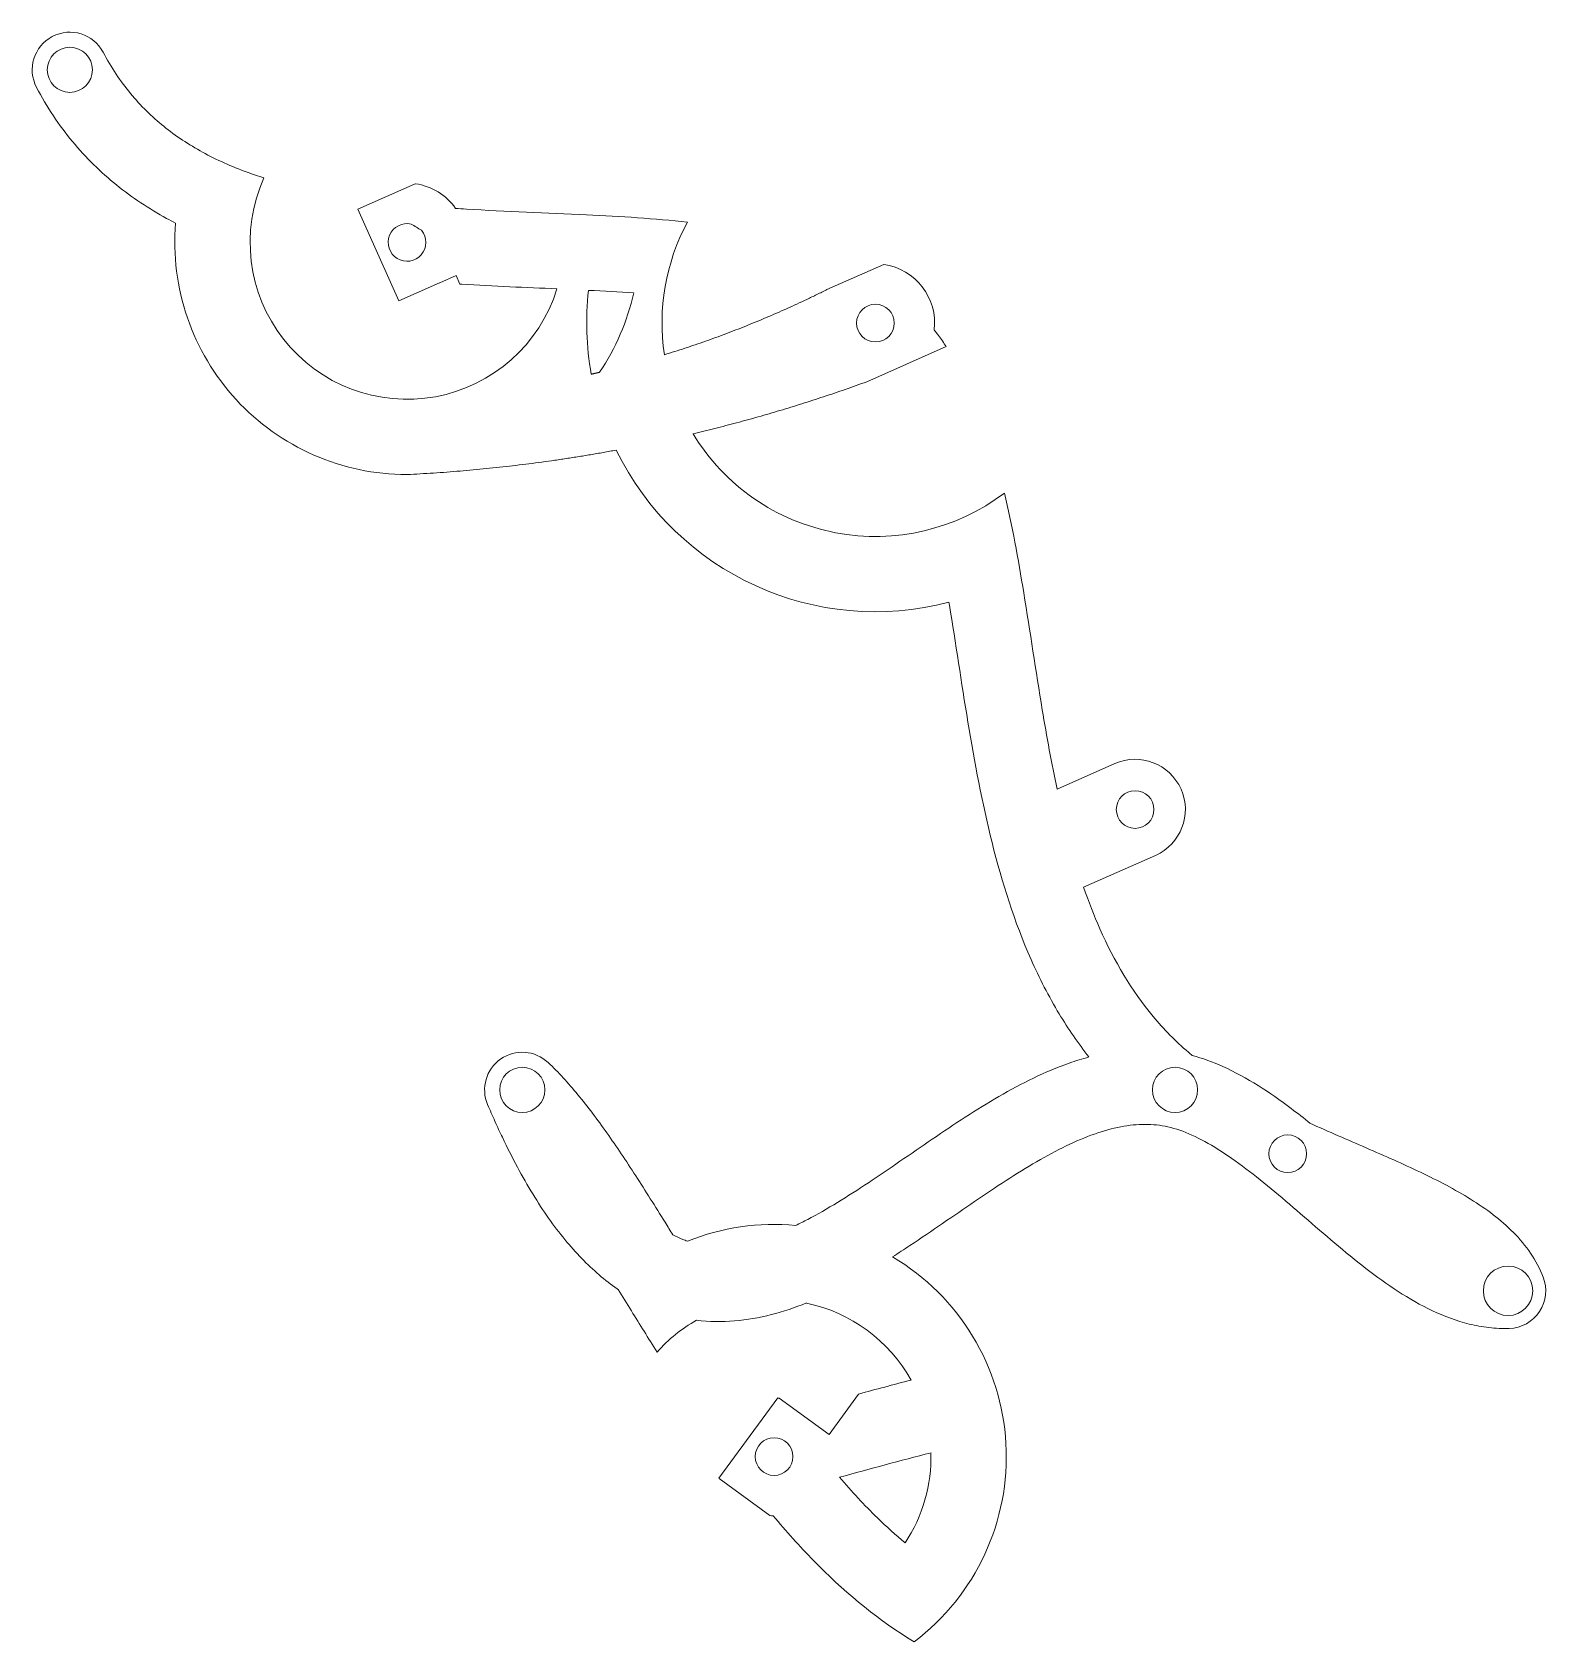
# Model space of a CAD drawing. Header units: millimetres. Extents: x 184 to 305, y -23 to 105.
import ezdxf

# ---------------------------------------------------------------- set-up
doc = ezdxf.new("R2010")
doc.units = ezdxf.units.MM

msp = doc.modelspace()

# ---------------------------------------------------------------- linework, layer by layer
at = {"color": 7, "linetype": 'Continuous', "lineweight": 15}
for p, q in [((214.98, 92.7), (210.41, 90.68)), ((210.41, 90.68), (213.67, 83.38)), ((252.29, 86.27), (247.77, 84.27)), ((216.91, 84.81), (213.67, 83.38)), ((218.23, 85.39), (216.92, 84.81)), ((218.23, 85.39), (218.53, 84.7)), ((257.27, 79.73), (250.96, 76.93)), ((266.1, 44.46), (270.7, 46.5)), ((268.22, 36.64), (273.94, 39.18)), ((250.28, -3.74), (247.94, -6.96)), ((243.86, -4.05), (239.17, -10.45)), ((247.94, -6.96), (243.97, -4.06)), ((243.22, -13.42), (239.18, -10.48))]:
    msp.add_line(p, q, dxfattribs=at)
for centre, radius in [((187.46, 101.78), 1.8), ((251.63, 81.6), 1.5), ((272.32, 42.84), 1.5), ((223.5, 20.5), 1.8), ((275.5, 20.5), 1.8), ((284.48, 15.41), 1.5), ((302.03, 4.49), 1.97), ((243.56, -8.72), 1.5)]:
    msp.add_circle(centre, radius, dxfattribs=at)
for centre, radius, start, end in [((187.46, 101.78), 3, 27.7557, 207.7557), ((214.32, 88.03), 12.5, 155.7448, 342.7795), ((214.32, 88.03), 4.72, 35.0153, 81.8894), ((214.32, 88.03), 18.5, 175.2264, 270), ((214.32, 88.03), 1.5, 76.9534, 40.0652), ((195, 56.49), 38.41, 57.8014, 59.2172), ((251.63, 81.6), 17, 151.7514, 188.5377), ((251.63, 81.6), 4.72, 353.3281, 81.907), ((251.63, 81.6), 23, 173.4843, 190.2044), ((214.32, 88.03), 18.5, 325.98, 347.4136), ((251.63, 81.6), 17, 211.2821, 307.2073), ((251.63, 81.6), 23, 206.114, 284.7683), ((272.32, 42.84), 4, 293.9124, 113.9124), ((223.5, 20.5), 3, 46.6242, 203.0481), ((243.56, -8.72), 18.5, 84.6401, 111.9138), ((243.56, -8.72), 18.5, 307.0518, 59.3266), ((302.03, 4.49), 3, 271.6417, 21.3973), ((243.56, -8.72), 12.5, 29.1653, 78.1136), ((243.56, -8.72), 12.5, 119.6402, 138.2309), ((243.56, -8.72), 4.67, 84.993, 86.2607), ((243.56, -8.72), 12.5, 326.5923, 1.3905), ((243.56, -8.72), 4.72, 201.6169, 201.907), ((243.56, -8.72), 4.72, 265.9178, 269.0912)]:
    msp.add_arc(centre, radius, start, end, dxfattribs=at)
for points, knots in [([(202.92, 93.17), (202.47, 93.31), (200.75, 93.9), (197.96, 95.14), (194.86, 97.19), (192.66, 99.35), (191.13, 101.4), (190.43, 102.58), (190.12, 103.18)], [0.93205057, 0.93205057, 0.93205057, 0.93205057, 0.9375, 0.953125, 0.96875, 0.984375, 0.9921875, 1, 1, 1, 1]), ([(195.88, 89.57), (195.64, 89.69), (194, 90.56), (191.09, 92.47), (188.15, 95.35), (186.12, 98.07), (185.21, 99.61), (184.81, 100.38)], [0.950472, 0.950472, 0.950472, 0.950472, 0.953125, 0.96875, 0.984375, 0.9921875, 1, 1, 1, 1]), ([(236.65, 89.65), (234.04, 89.93), (228.2, 90.29), (221.92, 90.5), (218.47, 90.72), (218.18, 90.74)], [0.81695333, 0.81695333, 0.81695333, 0.81695333, 0.84375, 0.875, 0.87783165, 0.87783165, 0.87783165, 0.87783165]), ([(226.26, 84.33), (223.78, 84.44), (221.19, 84.54), (218.58, 84.7), (218.53, 84.7)], [0.85058334, 0.85058334, 0.85058334, 0.85058334, 0.875, 0.87548776, 0.87548776, 0.87548776, 0.87548776]), ([(257.27, 79.73), (257.07, 80.03), (256.76, 80.48), (256.43, 80.91), (256.31, 81.05)], [0.730244352, 0.730244352, 0.730244352, 0.730244352, 0.734375, 0.736434833, 0.736434833, 0.736434833, 0.736434833]), ([(266.1, 44.46), (265.66, 46.53), (264.72, 51.73), (263.55, 59.81), (262.52, 65.49), (261.91, 68.06)], [0.60352439, 0.60352439, 0.60352439, 0.60352439, 0.625, 0.65625, 0.68399629, 0.68399629, 0.68399629, 0.68399629]), ([(268.64, 23.12), (267.78, 24.22), (266.06, 26.72), (263.2, 32.32), (260.73, 40.16), (258.93, 49.85), (258.01, 56.21), (257.5, 59.28), (257.49, 59.36)], [0.5336897, 0.5336897, 0.5336897, 0.5336897, 0.546875, 0.5625, 0.59375, 0.625, 0.65625, 0.6570793, 0.6570793, 0.6570793, 0.6570793]), ([(276.86, 23.25), (276.76, 23.33), (275.62, 24.29), (272.73, 27.24), (270.08, 31.72), (268.61, 35.5), (268.22, 36.64)], [0.51418535, 0.51418535, 0.51418535, 0.51418535, 0.515625, 0.53125, 0.5625, 0.57544343, 0.57544343, 0.57544343, 0.57544343]), ([(268.64, 23.12), (268.11, 22.98), (265.64, 22.2), (261.43, 20.09), (256.13, 16.59), (251.03, 13.01), (247.45, 10.78), (245.6, 9.85), (245.29, 9.7)], [0.4207779, 0.4207779, 0.4207779, 0.4207779, 0.4375, 0.5, 0.5625, 0.625, 0.6875, 0.7003738, 0.7003738, 0.7003738, 0.7003738]), ([(286.25, 17.84), (285.76, 18.24), (284.41, 19.3), (282.14, 20.9), (279.52, 22.34), (277.7, 23.02), (276.86, 23.25)], [0.2317151, 0.2317151, 0.2317151, 0.2317151, 0.25, 0.28125, 0.3125, 0.3379029, 0.3379029, 0.3379029, 0.3379029]), ([(225.56, 22.68), (225.98, 22.29), (226.77, 21.48), (228.33, 19.67), (230.24, 17.13), (232.53, 13.7), (234.29, 10.9), (235.29, 9.28), (235.5, 8.95)], [0, 0, 0, 0, 0.0078125, 0.015625, 0.03125, 0.046875, 0.0625, 0.06656009, 0.06656009, 0.06656009, 0.06656009]), ([(231.14, 4.58), (231.11, 4.6), (230.11, 5.3), (228.2, 6.94), (226.01, 9.61), (224.33, 12.17), (223.11, 14.31), (222.11, 16.29), (221.32, 17.98), (220.93, 18.88), (220.74, 19.33)], [0.8740558, 0.8740558, 0.8740558, 0.8740558, 0.875, 0.90625, 0.9375, 0.953125, 0.96875, 0.984375, 0.9921875, 1, 1, 1, 1]), ([(302.12, 1.49), (301.58, 1.47), (300.49, 1.52), (298.41, 1.91), (295.96, 2.83), (293.25, 4.39), (289.83, 6.87), (285.77, 10.41), (281.87, 13.75), (278.91, 15.83), (276.81, 16.98), (274.92, 17.63), (272.55, 17.88), (269.17, 17.23), (264.53, 14.94), (259.57, 11.67), (255.68, 8.94), (253.46, 7.49), (253, 7.2)], [0, 0, 0, 0, 0.015625, 0.03125, 0.0625, 0.09375, 0.125, 0.1875, 0.25, 0.28125, 0.3125, 0.34375, 0.375, 0.4375, 0.5, 0.5625, 0.625, 0.6414439, 0.6414439, 0.6414439, 0.6414439]), ([(304.83, 5.58), (304.57, 6.26), (303.87, 7.55), (302.49, 9.18), (300.33, 11.05), (297.19, 12.95), (292.96, 14.93), (289.23, 16.52), (286.99, 17.51), (286.25, 17.84)], [0.39866859, 0.39866859, 0.39866859, 0.39866859, 0.40625, 0.4140625, 0.421875, 0.4375, 0.453125, 0.46875, 0.47665121, 0.47665121, 0.47665121, 0.47665121]), ([(236.65, 8.45), (236.53, 8.49), (236.15, 8.63), (235.77, 8.81), (235.5, 8.95)], [0.83730624, 0.83730624, 0.83730624, 0.83730624, 0.84375, 0.85762536, 0.85762536, 0.85762536, 0.85762536]), ([(231.14, 4.58), (231.49, 4.02), (232.5, 2.39), (233.54, 0.72), (234.24, -0.39)], [0.07143261, 0.07143261, 0.07143261, 0.07143261, 0.078125, 0.09074428, 0.09074428, 0.09074428, 0.09074428]), ([(246.13, 3.52), (245.22, 3.15), (242.41, 2.2), (239.41, 1.89), (237.38, 2.15)], [0.719838, 0.719838, 0.719838, 0.719838, 0.75, 0.81071711, 0.81071711, 0.81071711, 0.81071711]), ([(248.76, -10.37), (249.25, -10.94), (250.25, -12.05), (251.99, -13.83), (253.25, -14.97), (253.99, -15.6)], [0.14463033, 0.14463033, 0.14463033, 0.14463033, 0.15244283, 0.16025533, 0.17124494, 0.17124494, 0.17124494, 0.17124494]), ([(243.48, -13.43), (244.52, -14.67), (247.8, -18.33), (251.63, -21.59), (254.53, -23.37), (254.71, -23.48)], [0.14105803, 0.14105803, 0.14105803, 0.14105803, 0.15625, 0.1875, 0.1895221, 0.1895221, 0.1895221, 0.1895221])]:
    msp.add_open_spline(points, degree=3, knots=knots, dxfattribs=at)
for points, degree in [([(216.92, 84.81), (216.92, 84.81), (216.92, 84.81), (216.91, 84.81)], 3), ([(232.37, 84), (231.2, 84.08), (230, 84.15), (228.78, 84.21)], 3), ([(247.77, 84.27), (241.45, 81.11), (234.82, 79.08)], 2), ([(229.65, 77.68), (229.32, 77.6), (228.99, 77.53)], 2), ([(250.96, 76.93), (244.11, 74.44), (237.1, 72.78)], 2), ([(230.98, 71.48), (222.75, 69.95), (214.32, 69.53)], 2), ([(254.47, -2.62), (253.07, -2.99), (251.68, -3.36), (250.28, -3.74)], 3), ([(256.06, -8.41), (253.62, -9.05), (251.19, -9.7), (248.76, -10.37)], 3)]:
    msp.add_open_spline(points, degree=degree, dxfattribs=at)

doc.saveas('drawing.dxf')
